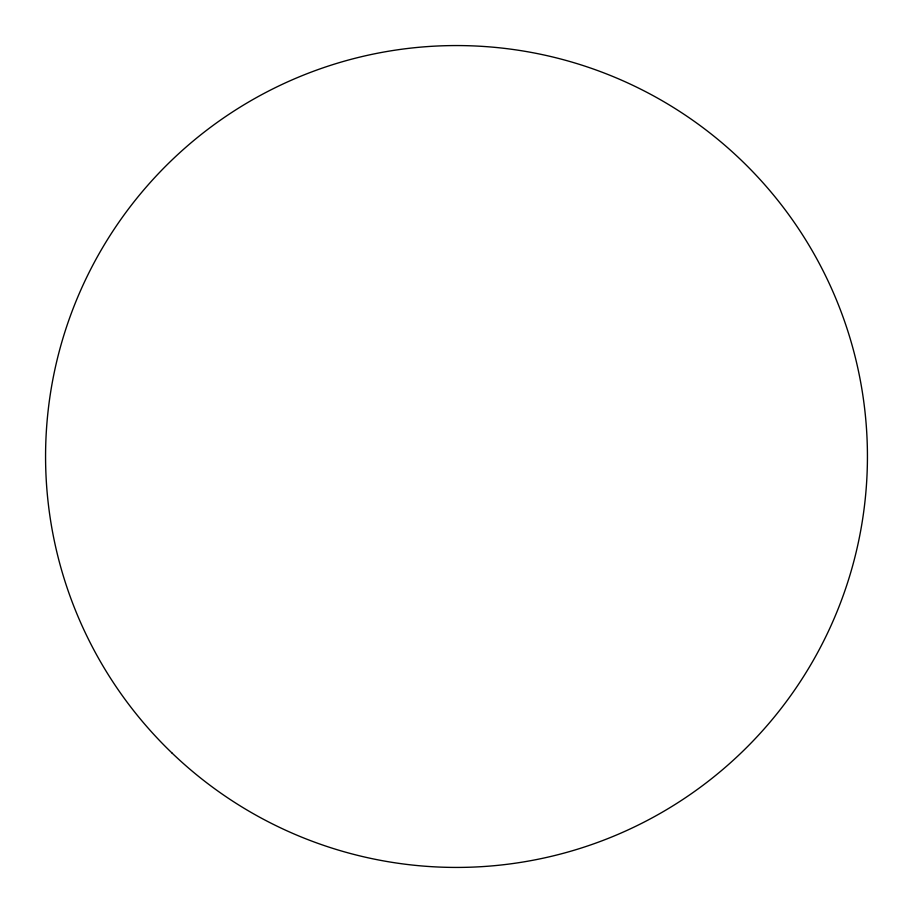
<?xml version="1.0" encoding="UTF-8"?>
<svg xmlns="http://www.w3.org/2000/svg" width="913" height="913" viewBox="0 0 913 913"><rect width="100%" height="100%" fill="white"/><g stroke="black" fill="none" stroke-linecap="round" stroke-linejoin="round"><path stroke-width="1.37" d="M171.838 752.86A410.93 410.93 0 0 0 855.492 554.842A410.93 410.93 0 0 0 342.17 61.787A410.93 410.93 0 0 0 171.838 752.86"/></g></svg>
